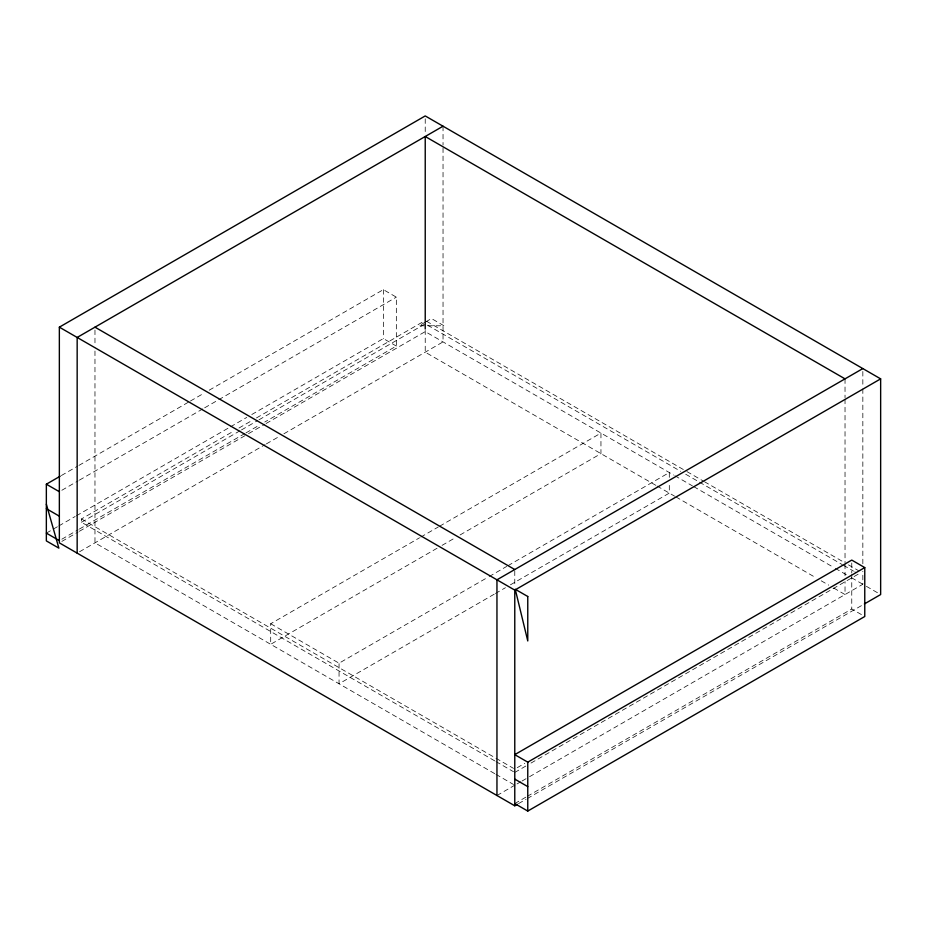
<?xml version="1.0" encoding="UTF-8"?>
<svg xmlns="http://www.w3.org/2000/svg" width="927" height="927" viewBox="0 0 927 927"><rect width="100%" height="100%" fill="white"/><g stroke="black" fill="none" stroke-linecap="round" stroke-linejoin="round"><path stroke-width="0.7" stroke-dasharray="4.63 3.48" d="M61.379 475.528L77.671 466.13M78.922 465.4L189.166 401.75M190.417 401.032L204.195 393.071M209.212 390.186L383.349 289.641L396.339 297.15L396.339 346.072L264.798 422.017M61.854 490.267L78.135 480.858M79.398 480.14L203.419 408.54M204.67 407.81L396.339 297.15M46.35 533.129L57.625 526.617M58.876 525.899L75.168 516.49M76.42 515.771L229.259 427.532M230.51 426.802L246.791 417.405M251.808 414.508L383.349 338.564L396.339 346.072M494.74 760.87L81.495 522.283L81.495 518.946L233.986 430.916M238.981 428.019L251.484 420.812M256.489 417.926L422.724 321.947M425.226 322.167L418.969 325.783L443.998 325.783L431.484 318.552L426.478 321.449M81.495 522.283L240.232 430.638M241.483 429.919L257.741 420.534M258.981 419.815L425.226 323.836L680.685 471.322M61.854 539.19L78.135 529.78M79.398 529.062L244.763 433.581M246.014 432.863L259.792 424.902M61.854 541.403L78.146 532.005M79.398 531.275L247.3 434.346M248.552 433.616L264.844 424.218M266.095 423.488L425.226 331.611L673.616 475.018M79.537 551.762L265.11 444.624M266.362 443.906L278.9 436.663M283.905 433.778L443.036 341.901L443.036 146.478M437.069 548.251L270.696 644.3L270.696 623.732L419.56 537.787M420.812 537.069L438.32 526.953M439.572 526.235L600.951 433.071L600.951 453.639L457.081 536.687M442.075 545.354L455.829 537.417M270.696 623.732L339.05 663.199L487.915 577.254M489.166 576.536L506.687 566.42M507.938 565.702L669.306 472.538L669.306 478.019M494.172 594.219L339.05 683.778L339.05 663.199M495.424 593.489L505.435 587.718M510.429 584.821L669.306 493.106L669.306 483.5M517.266 767.66L524.775 763.327M514.775 772.434L526.026 765.945M531.02 763.06L858.506 573.987L854.752 571.82M496.953 795.505L515.748 784.659M517.011 783.929L520.765 781.762M522.017 781.044L528.286 777.417M529.537 776.699L862.84 584.265L862.84 571.241M514.775 803.57L526.049 797.058M527.301 796.339L851.762 609.004L864.764 616.513M518.529 803.616L526.049 799.283M527.301 798.553L863.107 604.682M426.478 321.217L685.69 470.881M686.942 471.6L703.222 480.997M704.474 481.727L843.477 561.971M848.483 564.867L858.506 570.65M685.69 474.218L698.216 481.437M699.468 482.167L842.226 564.589M843.477 565.308L853.5 571.09M674.868 475.748L692.411 485.875M693.663 486.594L834.01 567.625M835.273 568.355L846.548 574.867M851.554 577.753L862.84 584.265M866.397 586.327L880.65 594.555M655.806 485.308L425.226 352.179L425.226 330.475M657.058 486.026L674.601 496.154M675.853 496.884L816.2 577.915M821.218 580.812L828.738 585.146M833.744 588.042L845.03 594.555L845.03 581.53M81.495 518.946L494.74 757.533M495.991 758.263L513.523 768.379M495.991 761.588L513.523 771.716M494.717 773.651L94.971 542.851L94.971 347.428M495.98 774.369L513.523 784.497M862.84 371.472L862.84 387.393M862.84 388.842L862.84 563.998M851.762 562.967L851.762 573.037M851.762 574.473L851.762 609.004M845.03 378.865L845.03 397.683M845.03 399.131L845.03 562.701M845.03 564.149L845.03 575.737M514.775 570.986L514.775 586.907M443.036 126.211L443.036 145.029M425.226 118.818L425.226 134.751M383.349 289.641L383.349 338.564M94.971 330.058L94.971 345.98"/><path stroke-width="1.39" d="M517.278 804.346L514.775 805.795L59.351 542.851L59.351 327.161L425.226 115.933L880.65 378.865L880.65 594.555L864.358 603.952M443.036 126.211L77.161 337.451L77.161 553.141M46.35 504.218L58.864 548.135L46.35 540.904L46.35 484.207L60.128 476.246M862.84 368.575L496.953 579.815L496.953 795.505M59.351 327.161L514.775 590.105L880.65 378.865M864.764 567.591L851.762 560.082L514.775 754.648L527.764 762.156L864.764 567.591L864.764 616.513L527.764 811.067L514.775 803.57M845.03 378.865L425.226 136.501L425.226 329.027M94.971 327.161L514.775 569.537M46.35 484.207L59.351 491.716M46.35 508.668L59.351 516.177M514.775 779.109L527.764 786.617M46.35 533.129L59.351 540.626M527.764 762.156L527.764 811.067M514.775 590.105L514.775 805.795M527.764 596.49L515.25 589.271L527.764 640.963L527.764 596.49"/></g></svg>
